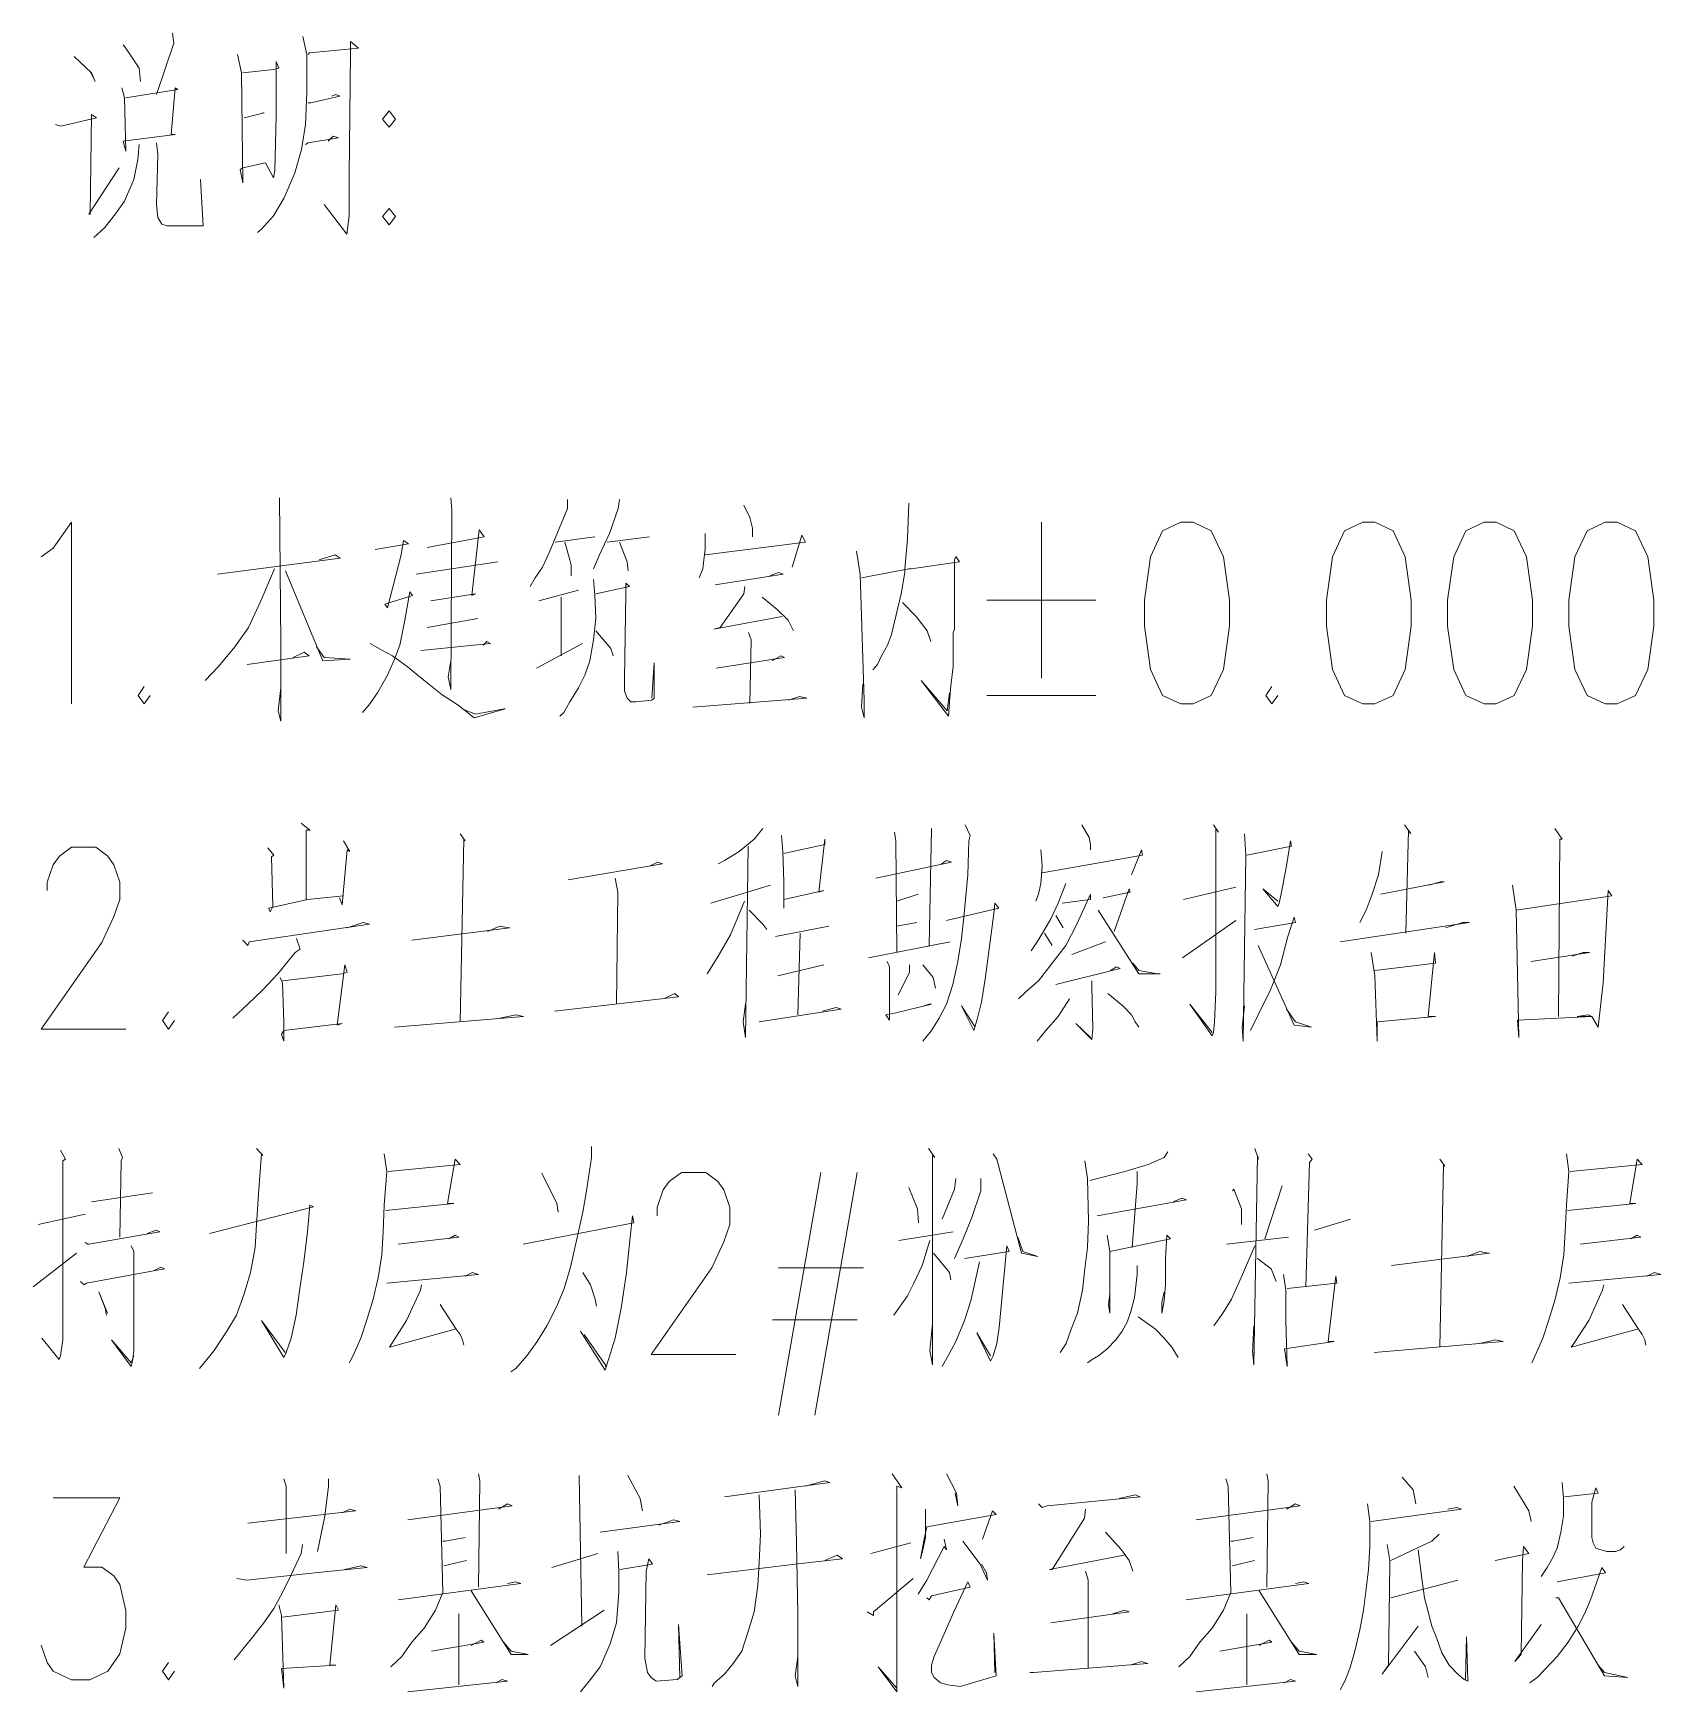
# Model space of a CAD drawing. Header units: millimetres. Extents: x 0 to 586, y 0 to 414.
# Drawn here: x 370.49 to 404.55, y 91.94 to 126.8 of the extents above; entities that cross this region are included whole.
import ezdxf

# ---------------------------------------------------------------- set-up
doc = ezdxf.new("R2010")
doc.units = ezdxf.units.MM

msp = doc.modelspace()

# ---------------------------------------------------------------- linework, layer by layer
at = {"color": 0, "lineweight": 0}
for points in [[(372.381639, 126.5555), (372.434556, 126.484944), (372.716778, 126.065139), (372.745, 125.786444)], [(373.415278, 126.798917), (373.4435, 126.590778), (373.080139, 125.50775)], [(376.152833, 126.731889), (376.2375, 126.347361), (376.2375, 125.543028), (376.209278, 124.879806), (376.124611, 124.354167), (375.987028, 123.867333), (375.76125, 123.341694), (375.539, 122.957167), (375.288528, 122.678472), (375.203861, 122.607917)], [(376.265722, 126.347361), (376.293944, 126.382639), (377.327583, 126.484944), (377.15825, 126.626056), (377.15825, 126.382639), (377.130028, 123.796778), (377.130028, 123.306417), (377.130028, 122.957167), (377.077111, 122.572639), (376.600861, 123.200583)], [(371.348, 126.312083), (371.711361, 125.962833), (371.7925, 125.786444), (371.683139, 125.998111)], [(374.784056, 126.347361), (374.868722, 125.962833), (374.896944, 123.655667), (374.8405, 123.934361), (374.896944, 123.969639), (375.369667, 124.075472), (375.539, 123.7615), (375.567222, 123.902611), (375.595444, 125.052667), (375.595444, 126.20625), (375.651889, 126.065139), (375.539, 126.033389), (374.896944, 125.962833)], [(372.353417, 125.648861), (372.409861, 125.437194), (372.434556, 124.318889), (372.381639, 124.530556), (373.471722, 124.668139), (373.387056, 124.668139), (373.471722, 125.648861), (373.524639, 125.613583), (372.434556, 125.437194)], [(376.265722, 125.334889), (376.322167, 125.334889), (376.936, 125.472472), (376.851333, 125.50775), (376.766667, 125.472472)], [(370.956417, 124.879806), (371.065778, 124.844528), (371.820722, 125.017389), (371.711361, 125.087944), (371.683139, 122.992444), (371.654917, 122.992444), (372.296972, 123.969639)], [(374.925167, 125.017389), (375.341444, 125.123222), (375.313222, 125.123222)], [(372.716778, 124.46), (372.688556, 124.146028), (372.603889, 123.726222), (372.409861, 123.271139), (372.240528, 123.027722), (371.990056, 122.71375), (371.764278, 122.502083)], [(373.080139, 124.495278), (373.108361, 124.251861), (373.080139, 123.200583), (373.108361, 122.921889), (373.1895, 122.784306), (373.302389, 122.749028), (374.057333, 122.749028), (374.000889, 123.726222)], [(376.209278, 124.46), (376.265722, 124.495278), (376.907778, 124.601111), (376.794889, 124.632861), (376.685528, 124.530556)], [(375.662472, 117.0305), (375.690694, 113.975444), (375.690694, 112.338556), (375.637778, 112.560806), (375.690694, 113.044111)], [(379.264333, 117.0305), (379.289028, 116.769444), (379.264333, 113.008833), (379.211417, 113.269889), (379.264333, 113.605028)], [(381.716139, 116.995222), (381.716139, 116.80825), (381.34925, 115.915722), (381.194028, 115.577056), (381.038806, 115.354806), (380.932972, 115.167833)], [(382.80975, 116.995222), (382.785056, 116.80825), (382.601611, 116.286139), (382.393472, 115.838111), (382.262944, 115.541778)], [(385.420306, 116.882333), (385.550833, 116.621278), (385.60375, 116.399028), (385.60375, 116.212056)], [(388.888111, 116.921139), (388.863417, 116.17325), (388.8105, 115.541778), (388.8105, 115.467694), (388.732889, 115.019667), (388.627056, 114.571639), (388.52475, 114.162417), (388.443611, 113.940167), (388.316611, 113.714389), (388.235472, 113.530944), (388.133167, 113.418056)], [(370.656556, 115.795778), (370.910556, 115.975694), (371.291556, 116.5225), (371.291556, 112.701917)], [(391.678583, 116.5225), (391.678583, 113.245194)], [(377.673306, 115.951), (378.375333, 116.063889), (378.273028, 116.137972), (378.220111, 115.838111), (377.934361, 114.723333), (377.881444, 114.797417), (378.456472, 114.980861), (378.403556, 115.058472), (378.297722, 114.462278), (378.195417, 113.940167), (378.064889, 113.605028), (377.934361, 113.305167), (377.726222, 112.93475), (377.542778, 112.673694), (377.41225, 112.522)], [(378.766917, 115.989806), (379.966361, 116.212056), (379.864056, 116.360222), (379.708833, 114.980861), (379.786444, 115.019667), (378.848056, 114.8715)], [(381.455083, 116.099167), (382.291167, 116.212056)], [(381.663222, 116.099167), (381.769056, 115.72875), (381.79375, 115.615861), (381.79375, 115.393611)], [(382.548694, 116.099167), (383.437694, 116.212056)], [(382.80975, 116.099167), (382.9685, 115.689944), (382.993194, 115.502972)], [(384.612444, 116.286139), (384.612444, 115.951), (384.584222, 115.72875), (384.559528, 115.541778), (384.481917, 115.354806)], [(384.612444, 115.838111), (386.722056, 116.099167), (386.644444, 116.250861), (386.436306, 115.577056)], [(374.360722, 115.428889), (376.943056, 115.764028), (376.837222, 115.838111), (376.498556, 115.72875)], [(387.7945, 115.915722), (387.872111, 115.428889), (387.949722, 112.783056), (387.949722, 112.412639), (387.896806, 112.634889), (387.925028, 113.118194)], [(387.896806, 115.354806), (388.888111, 115.541778), (388.941028, 115.541778), (389.957028, 115.689944), (389.879417, 115.802833), (389.854722, 115.72875), (389.854722, 114.945583), (389.854722, 114.275306), (389.8265, 114.201222), (389.8265, 113.566222), (389.8265, 113.492139), (389.777111, 113.082917), (389.748889, 112.747778), (389.724194, 112.447917), (389.149167, 113.192278), (389.695972, 112.560806), (389.748889, 112.93475)], [(375.560167, 115.541778), (375.274417, 114.8715), (375.013361, 114.310583), (374.724083, 113.901361), (374.385417, 113.492139), (374.099667, 113.192278)], [(375.793, 115.502972), (376.576167, 113.605028), (377.151194, 113.640306), (376.604389, 113.679111), (376.445639, 113.901361)], [(378.534083, 115.428889), (380.255639, 115.689944)], [(384.820583, 115.206639), (386.252861, 115.428889), (386.150556, 115.467694), (385.967111, 115.393611)], [(381.116417, 114.8715), (381.948972, 115.09375)], [(382.262944, 115.319528), (382.291167, 114.980861), (382.315861, 114.497556), (382.262944, 114.049528), (382.185333, 113.605028), (382.0795, 113.305167), (381.948972, 113.044111), (381.769056, 112.747778), (381.638528, 112.522), (381.557389, 112.447917)], [(382.315861, 115.019667), (383.021417, 115.167833), (382.940278, 115.241917), (382.940278, 115.019667), (382.915583, 113.231083), (382.915583, 112.970028), (382.9685, 112.821861), (383.046111, 112.747778), (383.151944, 112.747778), (383.490611, 112.783056), (383.54, 112.821861), (383.54, 113.566222), (383.490611, 112.821861)], [(385.445, 115.167833), (385.420306, 115.019667), (384.922889, 114.310583), (384.792361, 114.275306), (386.228167, 114.536361)], [(381.585611, 114.945583), (381.585611, 113.714389)], [(385.811889, 114.945583), (386.122333, 114.684528), (386.358694, 114.462278), (386.411611, 114.349389), (386.464528, 114.2365)], [(388.757583, 114.832694), (389.046861, 114.536361), (389.279694, 114.2365), (389.357306, 114.01425), (389.304389, 114.162417)], [(390.532056, 114.885611), (392.825111, 114.885611)], [(378.766917, 114.310583), (379.835833, 114.497556)], [(378.636389, 113.827278), (380.096889, 113.975444), (380.019278, 114.01425), (379.941667, 113.940167)], [(382.315861, 114.2365), (382.629833, 113.866083), (382.679222, 113.714389)], [(385.522611, 114.201222), (385.575528, 114.049528), (385.550833, 112.708972)], [(374.985139, 113.530944), (376.290417, 113.714389), (376.184583, 113.788472), (375.95175, 113.679111)], [(377.567472, 113.975444), (377.828528, 113.827278), (378.036667, 113.714389), (378.350639, 113.492139), (378.664611, 113.231083), (379.080889, 112.895944), (379.419556, 112.673694), (379.472472, 112.634889), (379.758222, 112.412639), (380.410861, 112.596083), (380.386167, 112.596083), (379.786444, 112.486722), (379.497167, 112.596083)], [(381.0635, 113.453333), (382.030111, 113.975444)], [(384.845278, 113.453333), (386.281083, 113.679111), (386.203472, 113.714389), (386.020028, 113.605028)], [(372.822611, 113.065278), (372.695611, 112.881833), (372.822611, 112.701917), (372.949611, 112.881833)], [(396.518694, 113.065278), (396.391694, 112.881833), (396.518694, 112.701917), (396.649222, 112.881833)], [(384.351389, 112.634889), (386.750278, 112.821861), (386.595056, 112.857139), (386.358694, 112.783056)], [(390.532056, 112.881833), (392.825111, 112.881833)], [(376.121083, 110.197194), (376.304528, 110.049028), (376.226917, 110.049028), (376.226917, 108.595583)], [(390.076972, 110.158389), (390.179278, 109.936139), (390.154583, 109.82325), (390.129889, 109.114167), (390.04875, 108.221639), (389.999361, 107.773611), (389.92175, 107.290306), (389.815917, 106.807), (389.685389, 106.39425), (389.530167, 106.097917), (389.371417, 105.836861), (389.187972, 105.614611)], [(392.528778, 110.158389), (392.684, 109.897333), (392.712222, 109.749167), (392.712222, 109.636278)], [(395.294556, 110.158389), (395.396861, 110.010222), (395.343944, 110.084306), (395.343944, 106.655306), (395.31925, 106.023833), (395.294556, 105.798056), (395.266333, 105.723972), (394.797139, 106.39425), (395.266333, 105.798056)], [(399.309167, 110.158389), (399.439694, 109.971417), (399.390306, 110.049028), (399.337389, 107.8865)], [(377.010083, 109.82325), (377.140611, 109.601), (377.087694, 109.636278), (376.981861, 108.482694), (376.928944, 108.630861)], [(379.461889, 109.971417), (379.564194, 109.82325), (379.5395, 109.862056), (379.461889, 106.023833)], [(385.826, 110.084306), (385.642556, 109.862056), (385.328583, 109.601), (385.014611, 109.414028), (384.884083, 109.339944)], [(386.217583, 109.936139), (386.242278, 109.601), (386.266972, 108.966), (386.266972, 108.408611)], [(386.266972, 108.595583), (387.103056, 108.779028), (386.997222, 108.74375), (387.12775, 109.862056), (387.12775, 109.749167), (386.266972, 109.562194)], [(388.58825, 110.010222), (388.616472, 109.82325), (388.641167, 107.477278)], [(389.371417, 110.084306), (389.3185, 107.625444)], [(395.947194, 109.971417), (395.971889, 109.526917), (395.918972, 105.614611), (395.894278, 105.910944), (395.947194, 106.358972)], [(395.996583, 109.526917), (396.934972, 109.710361), (396.910278, 109.82325), (396.832667, 109.301139), (396.726833, 108.74375), (396.677444, 108.517972), (396.649222, 108.443889), (396.33525, 108.817833), (396.649222, 108.556778)], [(402.466528, 110.084306), (402.62175, 109.862056), (402.572361, 109.862056), (402.544139, 106.133194)], [(370.783556, 108.779028), (370.783556, 108.958944), (370.910556, 109.322306), (371.037556, 109.50575), (371.291556, 109.689194), (371.803083, 109.689194), (372.057083, 109.50575), (372.184083, 109.322306), (372.311083, 108.958944), (372.311083, 108.595583), (372.184083, 108.232222), (371.930083, 107.685417), (370.656556, 105.865083), (372.438083, 105.865083)], [(375.419056, 109.675083), (375.546056, 109.526917), (375.496667, 109.488111), (375.521361, 108.443889), (375.468444, 108.334528), (375.44375, 108.408611), (376.251611, 108.595583), (377.010083, 108.669667)], [(385.512028, 109.710361), (385.459111, 105.688694), (385.406194, 106.023833), (385.459111, 106.39425)], [(391.668, 109.636278), (391.692694, 109.301139), (391.668, 108.930722), (391.615083, 108.704944), (391.562167, 108.556778)], [(391.692694, 109.152972), (393.805833, 109.526917), (393.781139, 109.636278), (393.573, 109.114167)], [(398.839972, 109.601), (398.762361, 109.114167), (398.631833, 108.704944), (398.501306, 108.369806), (398.370778, 108.10875)], [(381.73025, 109.004806), (383.712861, 109.339944), (383.607028, 109.375222), (383.451806, 109.301139)], [(388.200194, 109.040083), (389.791222, 109.375222), (389.685389, 109.414028), (389.579556, 109.339944)], [(382.721556, 109.040083), (382.774472, 108.74375), (382.74625, 106.39425)], [(385.981222, 108.891917), (384.728861, 108.517972)], [(392.190111, 108.930722), (392.031361, 108.517972), (391.876139, 108.182833), (391.720917, 107.921778), (391.590389, 107.699528), (391.459861, 107.512556)], [(392.973278, 108.630861), (393.544778, 108.74375), (393.520083, 108.817833), (393.206111, 107.921778)], [(394.666611, 108.595583), (395.76375, 108.853111)], [(398.815278, 108.704944), (400.14525, 108.966), (400.067639, 108.966), (399.831278, 108.891917)], [(401.581056, 108.891917), (401.658667, 108.369806), (401.711583, 105.688694), (401.683361, 106.059111), (403.249694, 106.133194), (403.172083, 106.172), (402.935722, 106.133194), (403.249694, 106.133194), (403.380222, 105.910944), (403.482528, 106.842278), (403.588361, 108.779028), (403.665972, 108.669667), (401.658667, 108.369806)], [(385.434417, 108.556778), (385.145139, 107.847694), (384.884083, 107.403194), (384.65125, 107.02925)], [(388.641167, 108.556778), (389.085667, 108.704944)], [(389.685389, 108.147556), (390.782528, 108.408611), (390.701389, 108.517972), (390.676694, 108.295722), (390.49325, 106.916361), (390.415639, 106.433056), (390.338028, 106.097917), (390.260417, 105.836861), (389.999361, 106.358972), (390.285111, 105.910944)], [(392.1125, 108.517972), (392.712222, 108.595583), (392.712222, 108.704944), (392.422944, 108.073472), (392.190111, 107.625444), (391.900833, 107.2515), (391.615083, 106.881083), (391.354028, 106.655306), (391.198806, 106.507139)], [(374.896944, 107.738333), (374.99925, 107.625444), (375.027472, 107.699528), (377.556889, 108.073472), (377.426361, 108.10875), (377.087694, 107.999389)], [(385.536722, 108.369806), (385.826, 108.073472), (385.903611, 107.960583)], [(389.060972, 108.10875), (388.641167, 108.034667)], [(391.981972, 108.256917), (392.137194, 107.999389)], [(392.867444, 108.369806), (393.728222, 107.02925), (394.172722, 107.02925), (394.119806, 107.02925), (393.728222, 107.103333), (393.597694, 107.2515)], [(394.641917, 107.364389), (395.76375, 108.147556)], [(396.155333, 107.960583), (397.016111, 108.10875), (396.987889, 108.221639), (396.857361, 107.812417), (396.702139, 107.216222), (396.494, 106.694111), (396.232944, 106.172), (396.074194, 105.836861)], [(397.9545, 107.699528), (400.667361, 108.10875), (400.536833, 108.10875), (400.169944, 107.999389)], [(376.018778, 107.773611), (376.096389, 107.551361), (375.990556, 107.477278), (375.627194, 107.02925), (375.313222, 106.694111), (374.99925, 106.39425), (374.685278, 106.097917)], [(378.442361, 107.738333), (380.502583, 107.999389), (380.477889, 107.999389), (380.294444, 108.034667), (380.033389, 107.921778)], [(386.087056, 107.812417), (387.208889, 108.034667)], [(386.605639, 107.8865), (386.55625, 106.172)], [(391.745611, 107.8865), (391.900833, 107.625444)], [(388.041444, 107.364389), (389.763, 107.699528)], [(393.022667, 107.699528), (392.320639, 107.438472)], [(396.232944, 107.625444), (396.987889, 105.94975), (397.354778, 105.910944), (397.016111, 106.023833), (396.832667, 106.284889)], [(398.607139, 107.477278), (398.68475, 106.990444), (398.737667, 105.614611), (398.737667, 106.023833), (399.961806, 106.133194), (399.806583, 106.133194), (399.937111, 107.477278), (399.961806, 107.2515), (398.68475, 107.103333)], [(401.969111, 107.290306), (403.196778, 107.477278), (403.06625, 107.477278), (402.829889, 107.403194)], [(375.676583, 106.955167), (375.7295, 106.842278), (375.757722, 106.023833), (375.757722, 105.614611), (375.704806, 105.762778), (375.757722, 105.836861), (376.981861, 105.985028), (376.879556, 105.94975), (377.034778, 107.216222), (377.087694, 107.064528), (376.981861, 107.02925), (375.7295, 106.881083)], [(387.103056, 107.216222), (386.136444, 106.990444)], [(388.433028, 107.290306), (388.485944, 107.177417), (388.485944, 106.059111), (388.408333, 106.172), (388.616472, 106.210806), (389.371417, 106.39425), (389.3185, 106.39425), (389.216194, 106.358972)], [(388.902222, 107.216222), (388.902222, 107.064528), (388.669389, 106.581222)], [(389.187972, 107.216222), (389.399639, 106.955167), (389.449028, 106.729389)], [(391.981972, 106.807), (393.336639, 107.142139), (393.259028, 107.177417), (393.1285, 107.103333)], [(392.736917, 106.881083), (392.736917, 106.768194), (392.761611, 105.872139), (392.736917, 105.649889), (392.39825, 105.985028), (392.712222, 105.688694)], [(381.4445, 106.246083), (384.051528, 106.545944), (383.973917, 106.620028), (383.737556, 106.507139)], [(385.744861, 106.023833), (387.466417, 106.284889), (387.364111, 106.320167), (387.078361, 106.246083)], [(392.267722, 106.507139), (392.031361, 106.133194), (391.770306, 105.836861), (391.590389, 105.614611)], [(393.075583, 106.620028), (393.389556, 106.358972), (393.573, 106.172), (393.650611, 106.023833), (393.728222, 105.910944)], [(373.330611, 106.228444), (373.203611, 106.048528), (373.330611, 105.865083), (373.457611, 106.048528)], [(378.079, 105.910944), (380.791861, 106.133194), (380.633111, 106.172), (380.294444, 106.097917)], [(371.058722, 103.325083), (371.164556, 103.138111), (371.111639, 103.099306), (371.111639, 99.335167), (371.058722, 99.000028), (371.034028, 98.925944), (370.667139, 99.373972)], [(372.286389, 103.360361), (372.364, 103.173389), (372.339306, 103.099306), (372.311083, 101.497694)], [(375.182694, 103.360361), (375.313222, 103.212194), (375.285, 103.247472), (375.232083, 102.503111), (375.182694, 101.75875), (375.154472, 101.275444), (375.052167, 100.753333), (374.921639, 100.305306), (374.762889, 99.857278), (374.55475, 99.522139), (374.293694, 99.112917), (374.138472, 98.925944), (373.979722, 98.738972)], [(377.867333, 103.247472), (377.92025, 102.877056), (377.867333, 102.167972), (377.842639, 101.610583), (377.814417, 101.12375), (377.736806, 100.640444), (377.6345, 100.192417), (377.503972, 99.783194), (377.373444, 99.373972), (377.242917, 99.074111), (377.137083, 98.851861)], [(382.224139, 103.399167), (382.224139, 103.173389), (382.118306, 102.467833), (382.040694, 102.019806), (381.910167, 101.423611), (381.779639, 100.862694), (381.649111, 100.418194), (381.493889, 100.04425), (381.28575, 99.635028), (381.077611, 99.299889), (380.865944, 99.000028), (380.633111, 98.738972), (380.527278, 98.664889)], [(389.304389, 103.360361), (389.434917, 103.173389), (389.385528, 103.212194), (389.385528, 98.813056), (389.332611, 99.112917), (389.385528, 99.670306)], [(390.662583, 103.247472), (390.740194, 103.138111), (391.262306, 101.162556), (391.600972, 101.088472), (391.287, 101.197833), (391.184694, 101.497694)], [(394.338528, 103.286278), (394.260917, 103.173389), (393.92225, 103.025222), (393.428361, 102.877056), (392.698111, 102.690083)], [(396.165917, 103.360361), (396.243528, 103.138111), (396.218833, 103.212194), (396.141222, 98.813056), (396.113, 99.112917), (396.113, 99.074111), (396.141222, 99.635028)], [(397.28775, 103.247472), (397.365361, 103.138111), (397.312444, 103.064028), (397.234833, 100.453472)], [(402.713472, 103.247472), (402.766389, 102.877056), (402.713472, 102.167972), (402.68525, 101.610583), (402.660556, 101.12375), (402.582944, 100.640444), (402.477111, 100.192417), (402.346583, 99.783194), (402.216056, 99.373972), (402.085528, 99.074111), (401.983222, 98.851861)], [(377.944944, 102.877056), (379.458361, 103.025222), (379.356056, 103.138111), (379.197306, 102.206778), (379.327833, 102.206778), (377.895556, 102.055083)], [(381.518583, 102.019806), (381.493889, 102.206778), (381.179917, 102.83825)], [(383.6035, 101.942194), (383.6035, 102.122111), (383.7305, 102.489), (383.8575, 102.668917), (384.1115, 102.852361), (384.623028, 102.852361), (384.877028, 102.668917), (385.004028, 102.489), (385.131028, 102.122111), (385.131028, 101.75875), (385.004028, 101.395389), (384.750028, 100.848583), (383.4765, 99.02825), (385.258028, 99.02825)], [(387.043083, 102.852361), (386.150556, 97.754722)], [(387.808611, 102.852361), (386.916083, 97.754722)], [(392.592278, 103.099306), (392.645194, 102.728889), (392.669889, 101.832833), (392.645194, 101.275444), (392.592278, 100.827417), (392.539361, 100.379389), (392.437056, 99.896083), (392.306528, 99.560944), (392.200694, 99.261083), (392.070167, 99.074111)], [(393.689417, 102.877056), (393.689417, 102.616), (393.583583, 101.275444)], [(400.053528, 103.138111), (400.155833, 102.986417), (400.131139, 103.025222), (400.053528, 99.187)], [(402.791083, 102.877056), (404.3045, 103.025222), (404.198667, 103.138111), (404.043444, 102.206778), (404.173972, 102.206778), (402.738167, 102.055083)], [(388.888111, 102.541917), (389.071556, 102.093889), (389.09625, 101.794028)], [(389.879417, 102.728889), (389.854722, 102.503111), (389.593667, 101.871639)], [(390.401528, 102.728889), (390.401528, 102.467833), (390.218083, 101.906917), (390.034639, 101.458889), (389.854722, 101.049667)], [(395.696722, 102.467833), (395.721417, 102.503111), (395.880167, 102.093889), (395.880167, 101.75875)], [(396.740944, 102.577194), (396.374056, 101.458889)], [(371.711361, 102.242056), (372.991944, 102.429028)], [(374.191389, 101.571778), (376.382139, 102.132694), (376.304528, 102.167972), (376.251611, 101.610583), (376.174, 100.975583), (376.092861, 100.418194), (376.01525, 99.857278), (375.912944, 99.373972), (375.807111, 99.074111), (375.754194, 98.96475), (375.285, 99.747917), (375.782417, 99.074111)], [(392.853333, 101.945722), (394.730111, 102.280861), (394.627806, 102.316139), (394.444361, 102.242056)], [(370.589528, 101.75875), (371.580833, 101.981)], [(381.987778, 99.522139), (382.4605, 98.777778), (382.509889, 98.703694), (382.718028, 99.373972), (382.848556, 100.005444), (382.954389, 100.753333), (383.032, 101.497694), (383.084917, 101.945722), (383.109611, 101.794028), (380.788333, 101.349528)], [(397.418278, 101.645861), (398.173222, 101.871639)], [(371.580833, 101.384806), (371.63375, 101.349528), (371.658444, 101.349528), (373.147167, 101.610583), (373.069556, 101.645861), (372.886111, 101.571778)], [(378.156611, 101.349528), (379.433667, 101.497694), (379.356056, 101.5365), (379.225528, 101.458889)], [(389.8265, 101.610583), (388.679972, 101.423611)], [(393.061472, 101.5365), (393.114389, 101.197833), (393.114389, 99.896083), (393.089694, 100.083056), (393.114389, 100.305306)], [(393.114389, 101.197833), (394.391444, 101.458889), (394.313833, 101.5365), (394.289139, 101.049667), (394.289139, 100.492278), (394.260917, 100.157139), (394.208, 99.896083), (394.208, 100.118333), (394.260917, 100.344111)], [(395.566194, 101.349528), (396.871472, 101.497694)], [(402.999222, 101.349528), (404.276278, 101.497694), (404.198667, 101.5365), (404.068139, 101.458889)], [(370.487222, 100.453472), (371.397389, 101.162556)], [(372.547444, 101.310722), (372.600361, 101.197833), (372.600361, 99.112917), (372.572139, 98.890667), (372.547444, 98.777778), (372.131167, 99.335167), (372.547444, 98.851861), (372.600361, 99.000028)], [(389.332611, 101.423611), (389.173861, 100.9015), (388.993944, 100.527556), (388.863417, 100.2665), (388.574139, 99.857278)], [(389.410222, 101.162556), (389.748889, 100.753333), (389.773583, 100.601639)], [(390.062861, 101.049667), (391.00125, 101.197833), (390.948333, 101.310722), (390.793111, 99.596222), (390.740194, 99.261083), (390.662583, 99.000028), (390.609667, 98.890667), (390.323917, 99.486861), (390.609667, 99.000028)], [(396.165917, 101.310722), (395.904861, 100.714528), (395.672028, 100.192417), (395.488583, 99.896083), (395.305139, 99.635028)], [(399.034, 100.9015), (401.094222, 101.162556), (401.069528, 101.162556), (400.886083, 101.197833), (400.625028, 101.088472)], [(371.478528, 100.566361), (371.556139, 100.492278), (371.609056, 100.527556), (373.249472, 100.827417), (373.171861, 100.862694), (373.016639, 100.788611)], [(377.92025, 100.527556), (379.849944, 100.714528), (379.719417, 100.753333), (379.564194, 100.67925)], [(382.040694, 100.753333), (382.199444, 100.492278), (382.30175, 100.192417), (382.329972, 100.04425)], [(386.150556, 100.848583), (387.935611, 100.848583)], [(390.376833, 100.975583), (390.193389, 100.157139), (390.062861, 99.747917), (389.879417, 99.299889), (389.695972, 98.96475), (389.593667, 98.777778)], [(393.689417, 100.9015), (393.689417, 100.714528), (393.6365, 100.231222), (393.558889, 99.931361), (393.47775, 99.709111), (393.375444, 99.522139), (393.244917, 99.335167), (393.061472, 99.151722), (392.878028, 99.000028), (392.7475, 98.925944), (392.645194, 98.851861)], [(396.218833, 101.049667), (396.504583, 100.827417), (396.5575, 100.714528), (396.610417, 100.566361)], [(402.766389, 100.527556), (404.696083, 100.714528), (404.565556, 100.753333), (404.406806, 100.67925)], [(378.6505, 100.492278), (378.625806, 100.379389), (378.336528, 99.747917), (378.026083, 99.261083), (377.973167, 99.187), (379.356056, 99.560944)], [(396.765639, 100.714528), (396.818556, 100.379389), (396.818556, 99.747917), (396.84325, 98.777778), (396.790333, 99.151722), (397.834556, 99.299889), (397.704028, 99.299889), (397.862778, 100.67925), (397.887472, 100.527556), (396.84325, 100.418194)], [(403.496639, 100.492278), (403.468417, 100.379389), (403.182667, 99.747917), (402.868694, 99.261083), (402.815778, 99.187), (404.198667, 99.560944)], [(371.870111, 100.344111), (372.000639, 100.005444), (372.025333, 99.857278)], [(371.870111, 100.344111), (372.050028, 99.896083)], [(379.042083, 100.083056), (379.38075, 99.560944), (379.458361, 99.448056), (379.511278, 99.335167), (379.535972, 99.225806)], [(403.888222, 100.083056), (404.226889, 99.560944), (404.3045, 99.448056), (404.357417, 99.335167), (404.382111, 99.225806)], [(386.023556, 99.7585), (387.808611, 99.7585)], [(393.714111, 99.822), (394.077472, 99.560944), (394.260917, 99.373972), (394.419667, 99.187), (394.550194, 98.96475)], [(382.068917, 99.448056), (382.538111, 98.777778), (382.509889, 98.777778)], [(398.670639, 99.074111), (401.3835, 99.299889), (401.22475, 99.335167), (400.886083, 99.261083)], [(375.757722, 96.414167), (375.807111, 96.262472), (375.807111, 94.847833)], [(376.696111, 96.414167), (376.696111, 96.262472), (376.6185, 95.631), (376.45975, 94.886639)], [(378.989167, 96.414167), (379.042083, 96.262472), (379.095, 94.029389), (378.939778, 93.655444), (378.703417, 93.2815), (378.442361, 92.985167), (378.234222, 92.685306), (378.001389, 92.463056)], [(379.849944, 96.523528), (379.878167, 96.375361), (379.849944, 94.13875)], [(381.963083, 96.48825), (382.016, 93.320306)], [(382.982611, 96.48825), (383.243667, 96.004944), (383.293056, 95.743889)], [(385.014611, 96.040222), (387.233583, 96.340083), (387.12775, 96.375361), (386.711472, 96.262472)], [(388.538861, 96.523528), (388.747, 96.227194), (388.641167, 96.262472), (388.641167, 92.650028), (388.641167, 92.240806), (388.641167, 91.940944), (388.249583, 92.463056), (388.641167, 92.015028), (388.641167, 92.202)], [(389.685389, 96.523528), (389.893528, 96.114306), (389.92175, 95.85325), (389.868833, 96.114306)], [(395.555611, 96.414167), (395.605, 96.262472), (395.657917, 94.029389), (395.502694, 93.655444), (395.266333, 93.2815), (395.005278, 92.985167), (394.797139, 92.685306), (394.564306, 92.463056)], [(396.416389, 96.523528), (396.441083, 96.375361), (396.416389, 94.13875)], [(399.259778, 96.449444), (399.492611, 96.188389), (399.517306, 96.040222), (399.545528, 95.892056)], [(401.60575, 96.262472), (401.919722, 95.743889), (401.969111, 95.518111)], [(402.62175, 96.340083), (402.649972, 96.004944), (402.649972, 95.631), (402.597056, 95.295861), (402.519444, 94.960722), (402.413611, 94.734944), (402.311306, 94.5515), (402.180778, 94.364528)], [(402.674667, 96.040222), (403.380222, 96.114306), (403.327306, 96.227194), (403.249694, 95.927333), (403.249694, 95.666278), (403.249694, 95.444028), (403.249694, 95.182972), (403.274389, 95.070083), (403.327306, 94.960722), (403.433139, 94.921917), (403.563667, 94.886639), (403.743583, 94.886639), (403.849417, 94.921917), (403.927028, 94.996)], [(370.910556, 96.015528), (372.311083, 96.015528), (371.549083, 94.558556), (371.930083, 94.558556), (372.184083, 94.378639), (372.311083, 94.195194), (372.438083, 93.648389), (372.438083, 93.285028), (372.311083, 92.738222), (372.057083, 92.374861), (371.676083, 92.194944), (371.291556, 92.194944), (370.910556, 92.374861), (370.783556, 92.558306), (370.656556, 92.921667)], [(378.36475, 95.556917), (380.5555, 95.85325), (380.453194, 95.892056), (380.26975, 95.779167)], [(385.744861, 96.079028), (385.773083, 95.257056), (385.744861, 94.660861), (385.720167, 94.177556), (385.642556, 93.620167), (385.512028, 93.207417), (385.3815, 92.798194), (385.198056, 92.537139), (385.014611, 92.314889), (384.806472, 92.127917), (384.757083, 92.053833)], [(386.503333, 96.188389), (386.528028, 95.070083), (386.55625, 93.581361), (386.55625, 92.388972), (386.55625, 92.053833), (386.503333, 92.276083), (386.55625, 92.685306)], [(391.615083, 95.892056), (391.692694, 95.817972), (391.798528, 95.85325), (393.752917, 96.040222), (393.650611, 96.079028), (393.311944, 96.004944)], [(394.927667, 95.556917), (397.118417, 95.85325), (397.016111, 95.892056), (396.832667, 95.779167)], [(398.529528, 95.892056), (398.578917, 95.518111), (398.578917, 94.996), (398.554222, 94.512694), (398.501306, 94.103472), (398.448389, 93.655444), (398.370778, 93.246222), (398.268472, 92.798194), (398.162639, 92.427778), (398.056806, 92.166722), (397.9545, 91.97975)], [(374.99925, 95.482833), (377.267611, 95.743889), (377.140611, 95.779167), (376.981861, 95.705083)], [(382.407583, 95.295861), (384.076222, 95.518111), (383.945694, 95.556917), (383.63525, 95.444028)], [(389.240889, 95.779167), (389.240889, 95.40875), (389.240889, 95.182972), (389.187972, 94.921917), (389.138583, 94.734944), (389.163278, 94.886639), (389.216194, 95.147694), (389.269111, 95.40875), (390.729611, 95.666278), (390.652, 95.743889), (390.440333, 95.147694)], [(392.606389, 95.779167), (392.581694, 95.592194), (391.900833, 94.512694), (391.851444, 94.512694), (393.41425, 94.812556)], [(398.607139, 95.518111), (400.508611, 95.779167), (400.406306, 95.817972), (400.222861, 95.779167)], [(379.095, 95.108889), (379.147917, 95.108889), (379.564194, 95.182972)], [(393.022667, 95.295861), (393.364861, 94.921917), (393.520083, 94.699667), (393.597694, 94.473889)], [(395.657917, 95.108889), (395.710833, 95.108889), (396.127111, 95.182972)], [(400.039417, 95.257056), (399.884194, 95.108889), (399.570222, 94.960722), (399.023417, 94.699667)], [(376.149306, 95.034806), (376.121083, 94.847833), (375.912944, 94.399806), (375.7295, 94.029389), (375.546056, 93.69425), (375.337917, 93.394389), (375.105083, 93.098056), (374.896944, 92.837), (374.7135, 92.611222)], [(382.354667, 94.847833), (381.391583, 94.5515)], [(382.774472, 94.886639), (382.799167, 94.473889), (382.799167, 94.029389), (382.74625, 93.394389), (382.615722, 92.946361), (382.407583, 92.463056), (382.17475, 92.166722), (381.991306, 91.940944)], [(388.094361, 94.847833), (388.930444, 95.070083)], [(389.632472, 95.147694), (389.685389, 94.921917), (389.632472, 94.996), (389.269111, 94.290444), (389.085667, 93.990583)], [(390.024056, 95.108889), (390.390944, 94.625583), (390.546167, 94.290444), (390.521472, 94.438611), (390.415639, 94.625583)], [(398.945806, 95.034806), (398.998722, 94.699667), (398.998722, 94.625583), (398.9705, 92.501861), (398.839972, 92.314889), (399.598444, 93.320306)], [(399.598444, 94.921917), (399.676056, 94.325722), (399.728972, 93.9165), (399.806583, 93.620167), (399.884194, 93.320306), (399.990028, 93.05925), (400.092333, 92.762917), (400.251083, 92.501861), (400.431, 92.314889), (400.561528, 92.202), (400.639139, 92.166722), (400.614444, 93.098056), (400.58975, 92.202)], [(401.214167, 94.699667), (401.919722, 94.847833), (401.813889, 94.996), (401.789194, 94.699667), (401.760972, 92.724111), (401.630444, 92.575944), (402.180778, 93.359111)], [(374.766417, 94.325722), (374.974556, 94.290444), (376.406833, 94.438611), (377.503972, 94.5515), (377.373444, 94.586778), (377.034778, 94.512694)], [(379.119694, 94.586778), (379.592417, 94.699667)], [(382.823861, 94.512694), (383.504722, 94.625583), (383.423583, 94.734944), (383.374194, 94.473889), (383.345972, 92.650028), (383.398889, 92.350167), (383.4765, 92.240806), (383.582333, 92.166722), (384.023306, 92.202), (384.129139, 92.276083), (384.051528, 93.359111), (384.076222, 92.240806)], [(384.65125, 94.399806), (386.503333, 94.625583), (387.494639, 94.734944), (387.388806, 94.812556), (387.12775, 94.699667)], [(392.606389, 94.473889), (392.659306, 94.290444), (392.659306, 92.427778)], [(395.686139, 94.586778), (396.155333, 94.699667)], [(402.519444, 94.251639), (403.535444, 94.438611), (403.457833, 94.5515), (403.352, 94.251639), (403.221472, 93.877694), (403.090944, 93.581361), (402.960417, 93.320306), (402.752278, 92.985167), (402.519444, 92.685306), (402.283083, 92.427778), (402.099639, 92.240806), (401.944417, 92.127917)], [(378.156611, 93.877694), (380.738944, 94.216361), (380.633111, 94.251639), (380.453194, 94.216361)], [(388.01675, 93.620167), (388.147278, 93.542556), (388.147278, 93.620167), (388.979833, 94.325722)], [(389.269111, 93.9165), (389.3185, 93.877694), (389.371417, 93.955306), (390.179278, 94.13875), (390.129889, 94.251639), (389.840611, 93.620167), (389.554861, 92.985167), (389.424333, 92.685306), (389.371417, 92.501861), (389.371417, 92.350167), (389.424333, 92.240806), (389.554861, 92.127917), (389.710083, 92.089111), (389.971139, 92.053833), (390.729611, 92.276083), (390.676694, 93.172139), (390.701389, 92.350167)], [(394.719528, 93.877694), (397.301861, 94.216361), (397.196028, 94.251639), (397.016111, 94.216361)], [(400.431, 94.290444), (399.023417, 93.9165)], [(375.651889, 93.768333), (375.704806, 93.542556), (375.757722, 92.015028), (375.704806, 92.427778), (376.851333, 92.501861), (376.720806, 92.501861), (376.851333, 93.768333), (376.90425, 93.655444), (375.7295, 93.507278)], [(379.694722, 94.064667), (380.530806, 92.724111), (380.894167, 92.724111), (380.530806, 92.798194), (380.372056, 92.985167)], [(396.257639, 94.064667), (397.093722, 92.724111), (397.457083, 92.724111), (397.093722, 92.798194), (396.934972, 92.985167)], [(402.491222, 93.9165), (402.544139, 93.9165), (403.51075, 92.276083), (404.004639, 92.240806), (403.51075, 92.350167), (403.380222, 92.501861)], [(379.433667, 93.581361), (379.433667, 92.089111)], [(381.363361, 92.911083), (382.485194, 93.655444)], [(391.876139, 93.394389), (393.520083, 93.620167), (393.41425, 93.655444), (393.181417, 93.581361)], [(395.996583, 93.581361), (395.996583, 92.089111)], [(378.862167, 92.798194), (379.955778, 92.985167), (379.902861, 93.023972), (379.694722, 92.911083)], [(395.425083, 92.798194), (396.518694, 92.985167), (396.465778, 93.023972), (396.257639, 92.911083)], [(399.517306, 92.798194), (399.70075, 92.537139), (399.753667, 92.463056), (399.806583, 92.240806)], [(373.330611, 92.558306), (373.203611, 92.374861), (373.330611, 92.194944), (373.457611, 92.374861)], [(391.431639, 92.350167), (391.512778, 92.350167), (393.911667, 92.537139), (393.781139, 92.575944), (393.544778, 92.501861)], [(378.36475, 91.940944), (380.453194, 92.166722), (380.347361, 92.202), (380.216833, 92.127917)], [(394.927667, 91.940944), (397.016111, 92.166722), (396.910278, 92.202), (396.77975, 92.127917)]]:
    msp.add_lwpolyline(points, dxfattribs=at)
for points in [[(377.966111, 125.165556), (377.828528, 124.992694), (377.966111, 124.823361), (378.103694, 124.992694)], [(377.966111, 123.115917), (377.828528, 122.946583), (377.966111, 122.773722), (378.103694, 122.946583)], [(394.610167, 116.5225), (394.225639, 116.342583), (393.971639, 115.795778), (393.844639, 114.885611), (393.844639, 114.338806), (393.971639, 113.428639), (394.225639, 112.881833), (394.610167, 112.701917), (394.864167, 112.701917), (395.245167, 112.881833), (395.502694, 113.428639), (395.629694, 114.338806), (395.629694, 114.885611), (395.502694, 115.795778), (395.245167, 116.342583), (394.864167, 116.5225)], [(398.43075, 116.5225), (398.04975, 116.342583), (397.79575, 115.795778), (397.66875, 114.885611), (397.66875, 114.338806), (397.79575, 113.428639), (398.04975, 112.881833), (398.43075, 112.701917), (398.68475, 112.701917), (399.069278, 112.881833), (399.323278, 113.428639), (399.450278, 114.338806), (399.450278, 114.885611), (399.323278, 115.795778), (399.069278, 116.342583), (398.68475, 116.5225)], [(400.981333, 116.5225), (400.596806, 116.342583), (400.342806, 115.795778), (400.215806, 114.885611), (400.215806, 114.338806), (400.342806, 113.428639), (400.596806, 112.881833), (400.981333, 112.701917), (401.235333, 112.701917), (401.616333, 112.881833), (401.870333, 113.428639), (401.997333, 114.338806), (401.997333, 114.885611), (401.870333, 115.795778), (401.616333, 116.342583), (401.235333, 116.5225)], [(403.528389, 116.5225), (403.147389, 116.342583), (402.889861, 115.795778), (402.762861, 114.885611), (402.762861, 114.338806), (402.889861, 113.428639), (403.147389, 112.881833), (403.528389, 112.701917), (403.782389, 112.701917), (404.163389, 112.881833), (404.420917, 113.428639), (404.547917, 114.338806), (404.547917, 114.885611), (404.420917, 115.795778), (404.163389, 116.342583), (403.782389, 116.5225)]]:
    msp.add_lwpolyline(points, close=True, dxfattribs=at)

doc.saveas('drawing.dxf')
